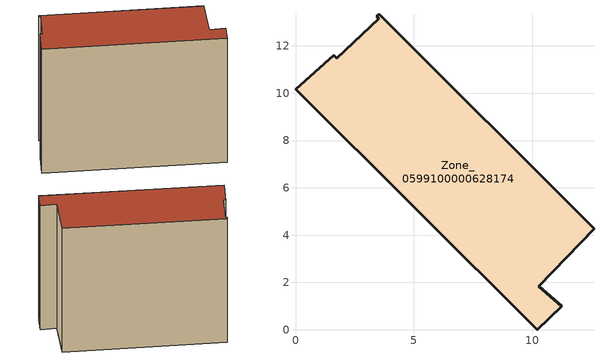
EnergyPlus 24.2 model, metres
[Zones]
Zone_0599100000628174
 floor ground (C_G): 1.75,11.48 3.53,13.15 3.43,13.24 3.54,13.34 12.62,4.28 10.29,1.83 11.26,0.99 10.22,0 0,10.17 1.61,11.62 z0
 wall outside (C_F): 10.22,0 11.26,0.99 10.29,1.83 12.62,4.28 3.54,13.34 3.43,13.24 3.53,13.15 1.75,11.48 1.61,11.62 0,10.17 10.22,0 z0:11.44
 roof outside (C_R): 3.53,13.15 1.75,11.48 1.61,11.62 0,10.17 10.22,0 11.26,0.99 10.29,1.83 12.62,4.28 3.54,13.34 3.43,13.24 z11.44
[BUILDING]
Pand.0599100000628174: North Axis=0; Terrain=City; Loads Convergence Tolerance Value=0.04; Temperature Convergence Tolerance Value=0.4; Solar Distribution=FullExterior; Maximum Number of Warmup Days=25; Minimum Number of Warmup Days=1
[Site:Location]
Rotterdam.The.Hague.AP_ZH_NLD Design_Conditions: Latitude=51.96; Longitude=4.45; Time Zone=1; Elevation=-4.5
[SITE:GROUNDTEMPERATURE:BUILDINGSURFACE]
18, 18, 18, 18, 18, 18, 18, 18, 18, 18, 18, 18
[MATERIAL] Thermal Absorptance=0.9; Solar Absorptance=0.7; Visible Absorptance=0.7
Name | Roughness | Thickness | Conductivity | Density | Specific Heat
G.TI.1946 | MediumSmooth | 0.15 | 1 | 540 | 1210
F.TI.1946 | Rough | 0.3 | 0.857143 | 1920 | 840
R.TI.1946 | MediumRough | 0.2 | 0.1 | 1500 | 1000
[CONSTRUCTION]
C_G: G.TI.1946
C_F: F.TI.1946
C_R: R.TI.1946
[ZONE]
Zone_0599100000628174: Type=1; Multiplier=1; Ceiling Height=Autocalculate; Volume=Autocalculate; Floor Area=autocalculate; Part of Total Floor Area=Yes
[ZONEINFILTRATION:DESIGNFLOWRATE]
Infil_Zone_0599100000628174: Zone or ZoneList or Space or SpaceList=Zone_0599100000628174; Schedule=AlwaysOn; Design Flow Rate Calculation Method=Flow/Area; Flow Rate per Floor Area=0.003; Constant Term Coefficient=1; Temperature Term Coefficient=0; Velocity Term Coefficient=0; Velocity Squared Term Coefficient=0
[HVACTEMPLATE:ZONE:IDEALLOADSAIRSYSTEM]
Zone_0599100000628174: Maximum Heating Supply Air Temperature=50; Minimum Cooling Supply Air Temperature=13; Maximum Heating Supply Air Humidity Ratio=0.0156; Minimum Cooling Supply Air Humidity Ratio=0.0077; Heating Limit=NoLimit; Cooling Limit=NoLimit; Dehumidification Control Type=ConstantSensibleHeatRatio; Cooling Sensible Heat Ratio=0.7; Dehumidification Setpoint=60; Humidification Control Type=None; Humidification Setpoint=30; Outdoor Air Method=None; Outdoor Air Flow Rate per Person=0.00944; Outdoor Air Flow Rate per Zone Floor Area=0; Outdoor Air Flow Rate per Zone=0; Demand Controlled Ventilation Type=None; Outdoor Air Economizer Type=NoEconomizer; Heat Recovery Type=None; Sensible Heat Recovery Effectiveness=0.7; Latent Heat Recovery Effectiveness=0.65
[ZONECONTROL:THERMOSTAT]
ThermostatControl_Zone_0599100000628174: Zone or ZoneList=Zone_0599100000628174; Control Type Schedule=DualSetpointControlType; Control 1=Thermostat_Zone_0599100000628174; Temperature Difference Between Cutout And Setpoint=0
[THERMOSTATSETPOINT:DUALSETPOINT]
Thermostat_Zone_0599100000628174: Heating Setpoint Temperature Schedule=HeatingSetpoint_Zone_0599100000628174; Cooling Setpoint Temperature Schedule=CoolingSetpoint_Zone_0599100000628174
[SCHEDULE:COMPACT]
HeatingSetpoint_Zone_0599100000628174: Through: 12/31, For: AllDays, Until: 24:00, 21
CoolingSetpoint_Zone_0599100000628174: Through: 12/31, For: AllDays, Until: 24:00, 24
DualSetpointControlType: Through: 12/31, For: AllDays, Until: 24:00, 4
AlwaysOn: Through: 12/31, For: AllDays, Until: 24:00, 1
